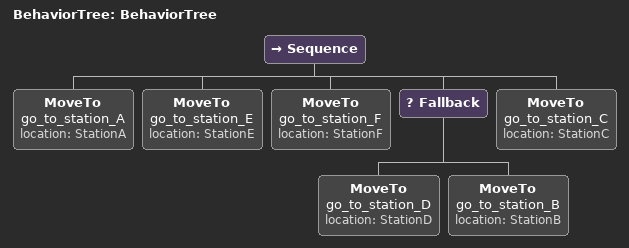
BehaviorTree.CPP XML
<root BTCPP_format="4">
    <BehaviorTree ID="BehaviorTree">
        <Sequence>
            <MoveTo name="go_to_station_A" location="StationA"/>      <!-- move to Station A -->
            <MoveTo name="go_to_station_E" location="StationE"/>      <!-- move to Station E -->
            <MoveTo name="go_to_station_F" location="StationF"/>      <!-- move to Station F -->
            <Fallback>
                <MoveTo name="go_to_station_D" location="StationD"/>      <!-- move to Station D -->
                <MoveTo name="go_to_station_B" location="StationB"/>      <!-- move to Station B -->
            </Fallback>
            <MoveTo name="go_to_station_C" location="StationC"/>      <!-- move to Station C -->
        </Sequence>
    </BehaviorTree>
</root>
